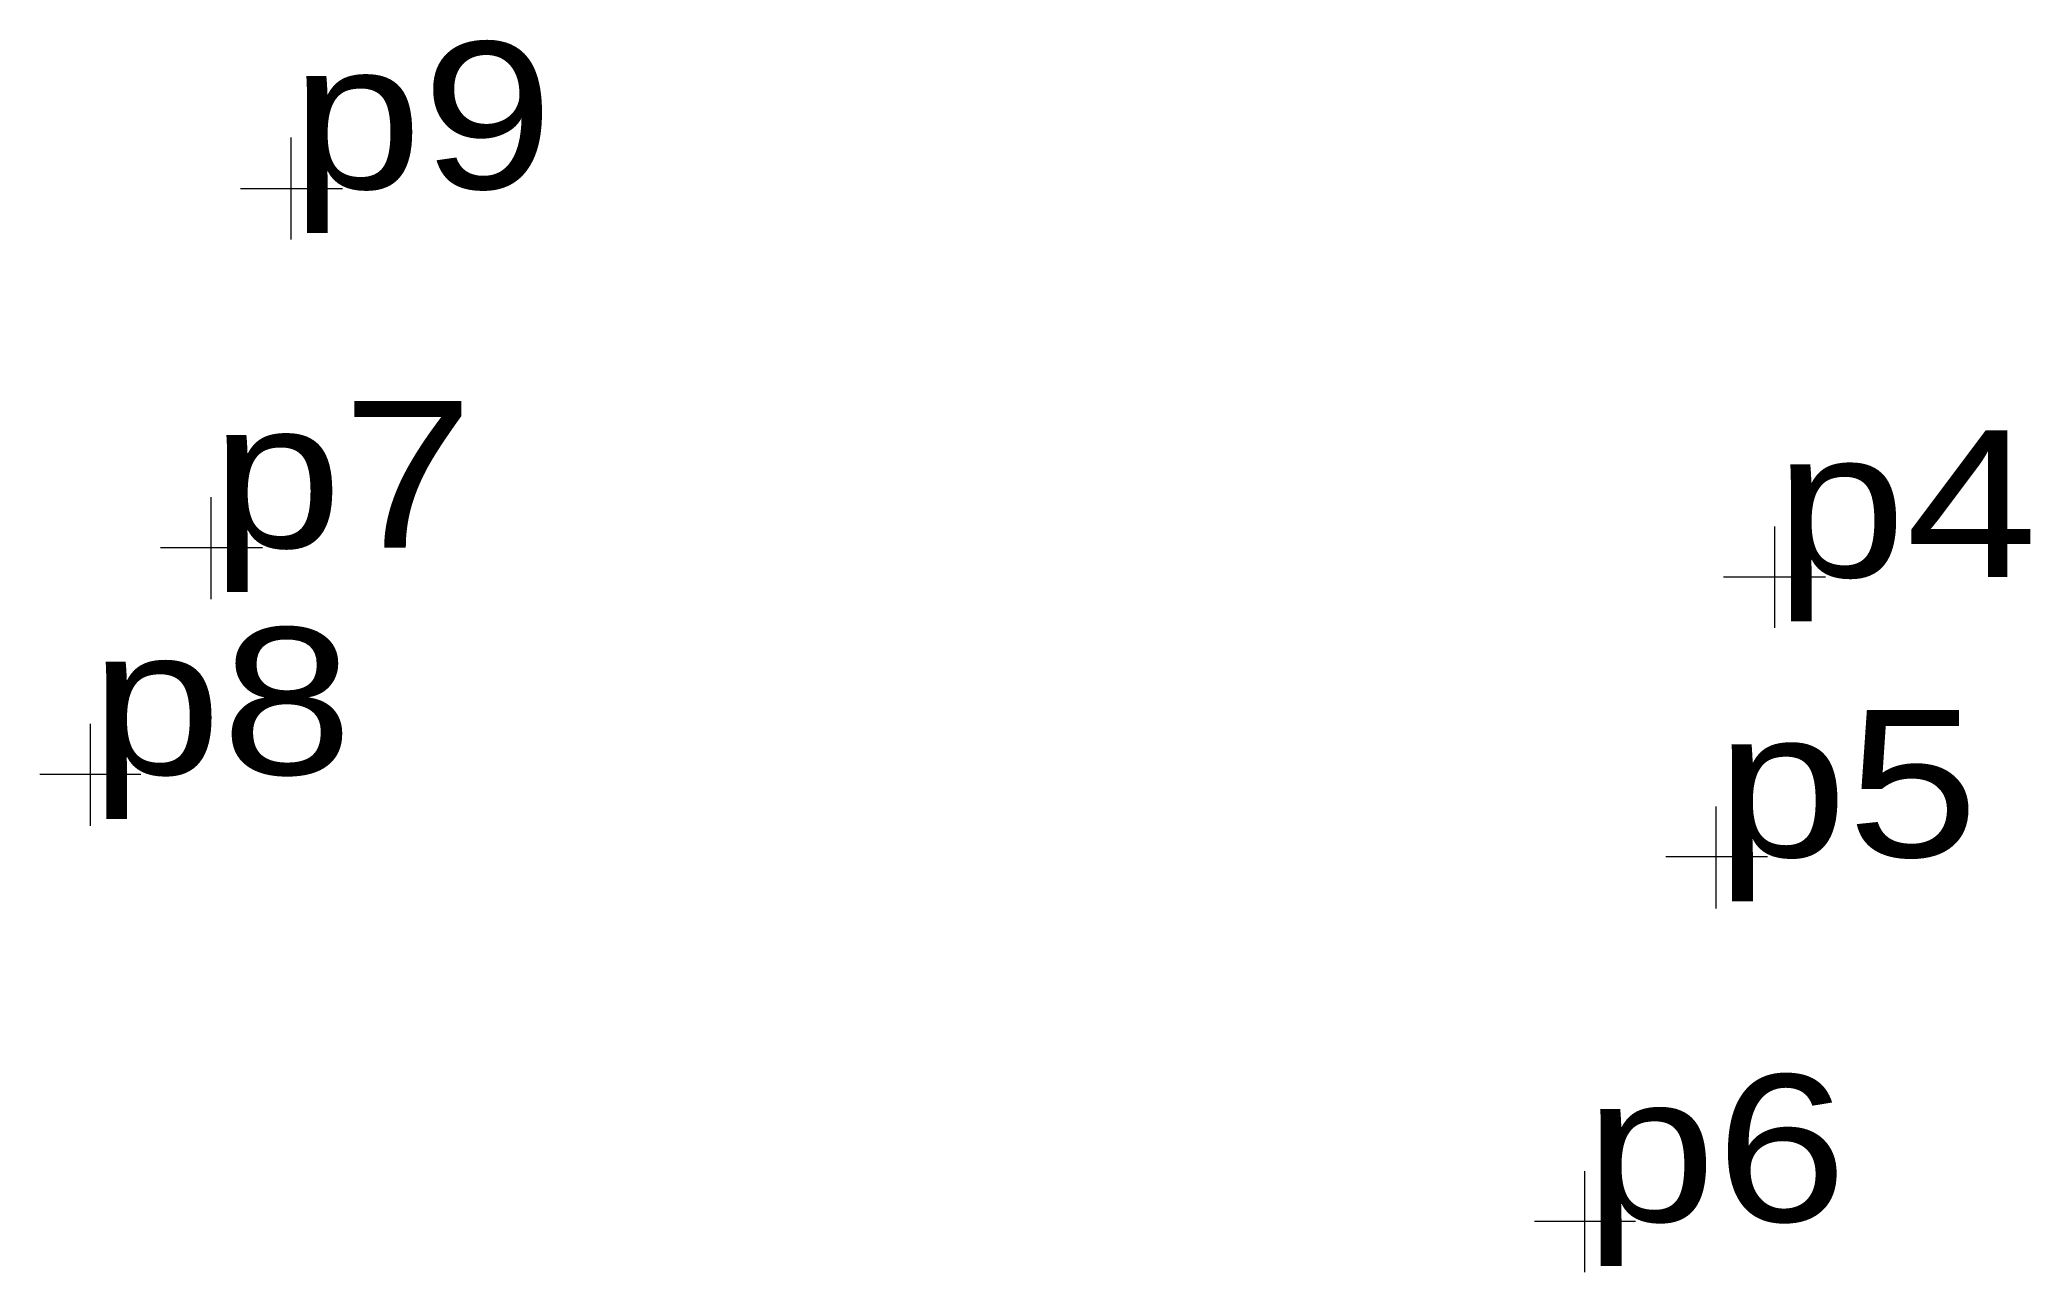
# Model space of a CAD drawing. Header units: metres. Extents: x 536321 to 554401, y 1836984 to 1854676.
# Drawn here: x 536320.54 to 536344.94, y 1851186 to 1851201.11 of the extents above.
import ezdxf

# ---------------------------------------------------------------- set-up
doc = ezdxf.new("R2010")
doc.units = ezdxf.units.M
doc.header["$LTSCALE"] = 0.72
doc.layers.add('12', color=7, linetype='Continuous')
doc.layers.add('7', color=7, linetype='Continuous', lineweight=13)

msp = doc.modelspace()

# ---------------------------------------------------------------- linework, layer by layer
at = {"layer": '7'}
for p, q in [((536323.62, 1851198.66), (536323.62, 1851199.91)), ((536324.25, 1851199.28), (536323, 1851199.28)), ((536322.64, 1851194.25), (536322.64, 1851195.5)), ((536341.81, 1851193.9), (536341.81, 1851195.14)), ((536323.27, 1851194.88), (536322.02, 1851194.88)), ((536342.43, 1851194.52), (536341.18, 1851194.52)), ((536321.16, 1851191.47), (536321.16, 1851192.72)), ((536321.78, 1851192.1), (536320.54, 1851192.1)), ((536341.09, 1851190.46), (536341.09, 1851191.71)), ((536341.72, 1851191.09), (536340.47, 1851191.09)), ((536339.48, 1851186), (536339.48, 1851187.24)), ((536340.1, 1851186.62), (536338.86, 1851186.62))]:
    msp.add_line(p, q, dxfattribs=at)

# ---------------------------------------------------------------- texts
at = {"layer": '12', "width": 1.2}
for s, p in [('p9', (536323.62, 1851199.28)), ('p7', (536322.64, 1851194.88)), ('p4', (536341.81, 1851194.52)), ('p8', (536321.16, 1851192.1)), ('p5', (536341.09, 1851191.09)), ('p6', (536339.48, 1851186.62))]:
    msp.add_text(s, height=1.8, dxfattribs=at).set_placement(p)

doc.saveas('drawing.dxf')
